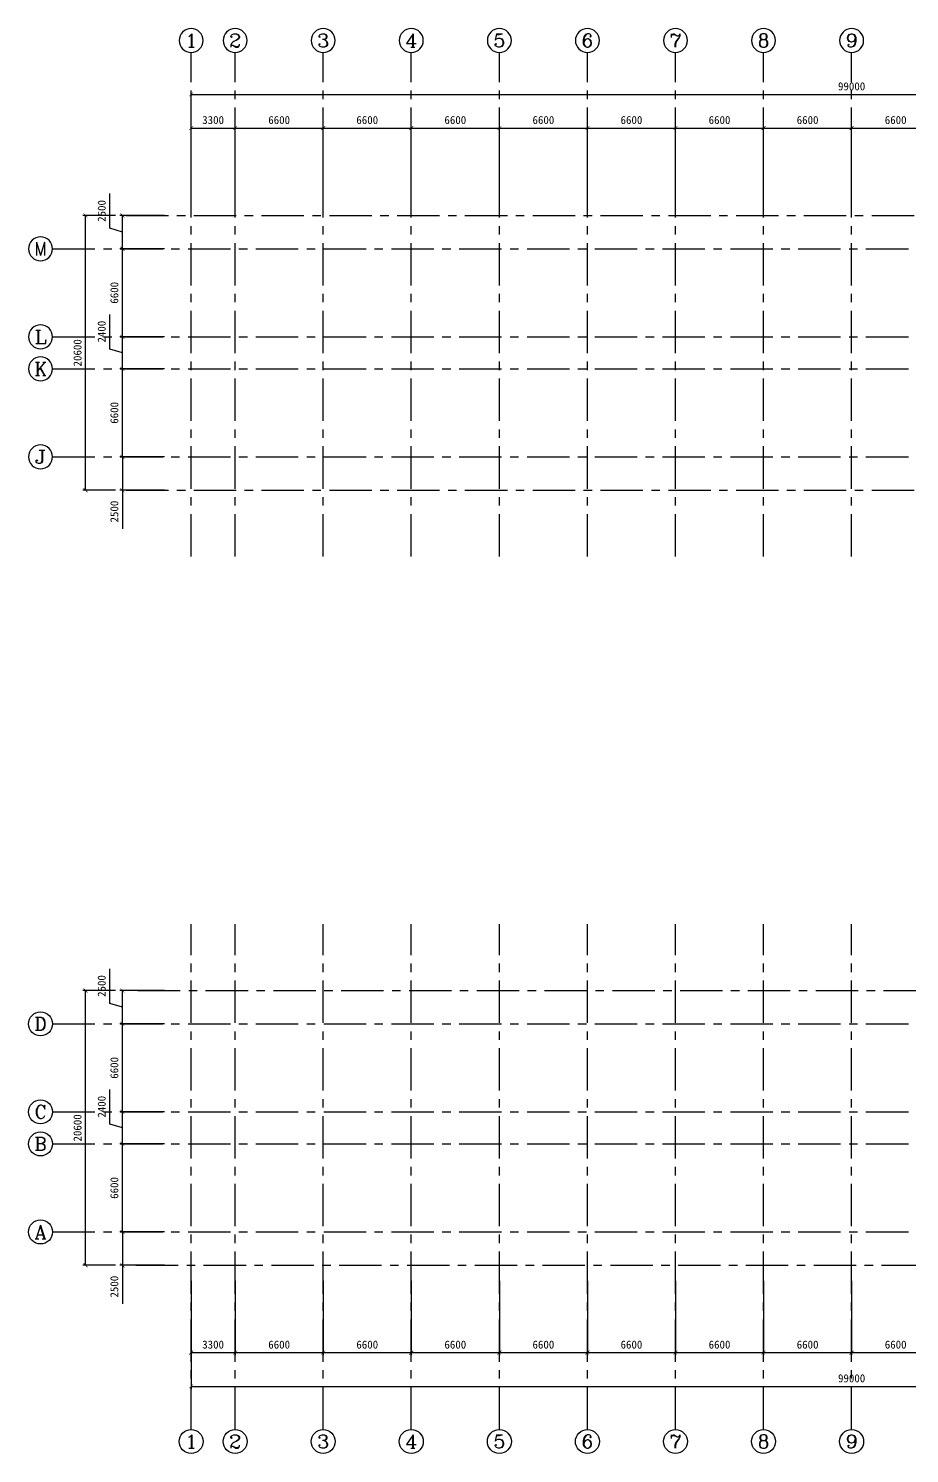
# Model space of a CAD drawing. Extents: x -738708 to 1376724, y 0 to 1572010.
# Drawn here: x -580185 to -514164, y 879945 to 986763 of the extents above; entities that cross this region are included whole.
import ezdxf
from ezdxf.enums import TextEntityAlignment as Align

# ---------------------------------------------------------------- set-up
doc = ezdxf.new("R2010")
doc.units = 0
doc.linetypes.add('CENTER', pattern=[50.8, 31.75, -6.35, 6.35, -6.35])
doc.layers.get('0').update_dxf_attribs({"linetype": 'CONTINUOUS'})
doc.layers.get('DEFPOINTS').update_dxf_attribs({"linetype": 'CONTINUOUS'})
for name, color, linetype in [('AXIS', 7, 'CONTINUOUS'), ('标注', 7, 'CONTINUOUS'), ('轴线', 1, 'CENTER'), ('轴线号', 7, 'CONTINUOUS')]:
    doc.layers.add(name, color=color, linetype=linetype)
doc.styles.add('COMPLEX', font='COMPLEX')
doc.dimstyles.new('ISO-25', dxfattribs={"dimtxt": 600, "dimasz": 300, "dimexe": 200, "dimexo": 2000, "dimgap": 300, "dimtad": 1, "dimdec": 0, "dimtxsty": 'STANDARD', "dimblk": 'ARCHTICK', "dimcen": 2.5, "dimazin": 3, "dimtfac": 1, "dimtdec": 0, "dimtmove": 0, "dimatfit": 3})

# ---------------------------------------------------------------- blocks, each defined once
blk = doc.blocks.new('_ARCHTICK')
at = {"color": 0, "linetype": 'BYBLOCK', "const_width": 0.15}
blk.add_lwpolyline([(-0.5, -0.5), (0.5, 0.5)], dxfattribs=at)
blk = doc.blocks.new('*D75')
at = {"layer": 'DEFPOINTS', "color": 0}
for p in [(-564700, 894900), (-558100, 894900), (-558100, 887505)]:
    blk.add_point(p, dxfattribs=at)
at = {"layer": '标注', "color": 0}
for p, q in [((-564700, 892900), (-564700, 887305)), ((-558100, 892900), (-558100, 887305)), ((-564700, 887505), (-558100, 887505))]:
    blk.add_line(p, q, dxfattribs=at)
at = {"layer": '标注', "color": 0, "xscale": 300, "yscale": 300, "zscale": 300, "rotation": 180}
blk.add_blockref('_ARCHTICK', (-564700, 887505), dxfattribs=at)
at = {"layer": '标注', "color": 0, "xscale": 300, "yscale": 300, "zscale": 300}
blk.add_blockref('_ARCHTICK', (-558100, 887505), dxfattribs=at)
at = {"layer": '标注', "color": 0, "insert": (-561400, 888105), "char_height": 600, "attachment_point": 5}
blk.add_mtext('6600', dxfattribs=at)
blk = doc.blocks.new('*D76')
at = {"layer": 'DEFPOINTS', "color": 0}
for p in [(-558100, 894900), (-551500, 894900), (-551500, 887505)]:
    blk.add_point(p, dxfattribs=at)
at = {"layer": '标注', "color": 0}
for p, q in [((-558100, 892900), (-558100, 887305)), ((-551500, 892900), (-551500, 887305)), ((-558100, 887505), (-551500, 887505))]:
    blk.add_line(p, q, dxfattribs=at)
at = {"layer": '标注', "color": 0, "xscale": 300, "yscale": 300, "zscale": 300, "rotation": 180}
blk.add_blockref('_ARCHTICK', (-558100, 887505), dxfattribs=at)
at = {"layer": '标注', "color": 0, "xscale": 300, "yscale": 300, "zscale": 300}
blk.add_blockref('_ARCHTICK', (-551500, 887505), dxfattribs=at)
at = {"layer": '标注', "color": 0, "insert": (-554800, 888105), "char_height": 600, "attachment_point": 5}
blk.add_mtext('6600', dxfattribs=at)
blk = doc.blocks.new('*D77')
at = {"layer": 'DEFPOINTS', "color": 0}
for p in [(-551500, 894900), (-544900, 894900), (-544900, 887505)]:
    blk.add_point(p, dxfattribs=at)
at = {"layer": '标注', "color": 0}
for p, q in [((-551500, 892900), (-551500, 887305)), ((-544900, 892900), (-544900, 887305)), ((-551500, 887505), (-544900, 887505))]:
    blk.add_line(p, q, dxfattribs=at)
at = {"layer": '标注', "color": 0, "xscale": 300, "yscale": 300, "zscale": 300, "rotation": 180}
blk.add_blockref('_ARCHTICK', (-551500, 887505), dxfattribs=at)
at = {"layer": '标注', "color": 0, "xscale": 300, "yscale": 300, "zscale": 300}
blk.add_blockref('_ARCHTICK', (-544900, 887505), dxfattribs=at)
at = {"layer": '标注', "color": 0, "insert": (-548200, 888105), "char_height": 600, "attachment_point": 5}
blk.add_mtext('6600', dxfattribs=at)
blk = doc.blocks.new('*D78')
at = {"layer": 'DEFPOINTS', "color": 0}
for p in [(-544900, 894900), (-538300, 894900), (-538300, 887505)]:
    blk.add_point(p, dxfattribs=at)
at = {"layer": '标注', "color": 0}
for p, q in [((-544900, 892900), (-544900, 887305)), ((-538300, 892900), (-538300, 887305)), ((-544900, 887505), (-538300, 887505))]:
    blk.add_line(p, q, dxfattribs=at)
at = {"layer": '标注', "color": 0, "xscale": 300, "yscale": 300, "zscale": 300, "rotation": 180}
blk.add_blockref('_ARCHTICK', (-544900, 887505), dxfattribs=at)
at = {"layer": '标注', "color": 0, "xscale": 300, "yscale": 300, "zscale": 300}
blk.add_blockref('_ARCHTICK', (-538300, 887505), dxfattribs=at)
at = {"layer": '标注', "color": 0, "insert": (-541600, 888105), "char_height": 600, "attachment_point": 5}
blk.add_mtext('6600', dxfattribs=at)
blk = doc.blocks.new('*D79')
at = {"layer": 'DEFPOINTS', "color": 0}
for p in [(-538300, 894900), (-531700, 894900), (-531700, 887505)]:
    blk.add_point(p, dxfattribs=at)
at = {"layer": '标注', "color": 0}
for p, q in [((-538300, 892900), (-538300, 887305)), ((-531700, 892900), (-531700, 887305)), ((-538300, 887505), (-531700, 887505))]:
    blk.add_line(p, q, dxfattribs=at)
at = {"layer": '标注', "color": 0, "xscale": 300, "yscale": 300, "zscale": 300, "rotation": 180}
blk.add_blockref('_ARCHTICK', (-538300, 887505), dxfattribs=at)
at = {"layer": '标注', "color": 0, "xscale": 300, "yscale": 300, "zscale": 300}
blk.add_blockref('_ARCHTICK', (-531700, 887505), dxfattribs=at)
at = {"layer": '标注', "color": 0, "insert": (-535000, 888105), "char_height": 600, "attachment_point": 5}
blk.add_mtext('6600', dxfattribs=at)
blk = doc.blocks.new('*D80')
at = {"layer": 'DEFPOINTS', "color": 0}
for p in [(-531700, 894900), (-525100, 894900), (-525100, 887505)]:
    blk.add_point(p, dxfattribs=at)
at = {"layer": '标注', "color": 0}
for p, q in [((-531700, 892900), (-531700, 887305)), ((-525100, 892900), (-525100, 887305)), ((-531700, 887505), (-525100, 887505))]:
    blk.add_line(p, q, dxfattribs=at)
at = {"layer": '标注', "color": 0, "xscale": 300, "yscale": 300, "zscale": 300, "rotation": 180}
blk.add_blockref('_ARCHTICK', (-531700, 887505), dxfattribs=at)
at = {"layer": '标注', "color": 0, "xscale": 300, "yscale": 300, "zscale": 300}
blk.add_blockref('_ARCHTICK', (-525100, 887505), dxfattribs=at)
at = {"layer": '标注', "color": 0, "insert": (-528400, 888105), "char_height": 600, "attachment_point": 5}
blk.add_mtext('6600', dxfattribs=at)
blk = doc.blocks.new('*D88')
at = {"layer": 'DEFPOINTS', "color": 0}
for p in [(-525100, 894900), (-518500, 894900), (-518500, 887505)]:
    blk.add_point(p, dxfattribs=at)
at = {"layer": '标注', "color": 0}
for p, q in [((-525100, 892900), (-525100, 887305)), ((-518500, 892900), (-518500, 887305)), ((-525100, 887505), (-518500, 887505))]:
    blk.add_line(p, q, dxfattribs=at)
at = {"layer": '标注', "color": 0, "xscale": 300, "yscale": 300, "zscale": 300, "rotation": 180}
blk.add_blockref('_ARCHTICK', (-525100, 887505), dxfattribs=at)
at = {"layer": '标注', "color": 0, "xscale": 300, "yscale": 300, "zscale": 300}
blk.add_blockref('_ARCHTICK', (-518500, 887505), dxfattribs=at)
at = {"layer": '标注', "color": 0, "insert": (-521800, 888105), "char_height": 600, "attachment_point": 5}
blk.add_mtext('6600', dxfattribs=at)
blk = doc.blocks.new('*D89')
at = {"layer": 'DEFPOINTS', "color": 0}
for p in [(-518500, 894900), (-511900, 894900), (-511900, 887505)]:
    blk.add_point(p, dxfattribs=at)
at = {"layer": '标注', "color": 0}
for p, q in [((-518500, 892900), (-518500, 887305)), ((-511900, 892900), (-511900, 887305)), ((-518500, 887505), (-511900, 887505))]:
    blk.add_line(p, q, dxfattribs=at)
at = {"layer": '标注', "color": 0, "xscale": 300, "yscale": 300, "zscale": 300, "rotation": 180}
blk.add_blockref('_ARCHTICK', (-518500, 887505), dxfattribs=at)
at = {"layer": '标注', "color": 0, "xscale": 300, "yscale": 300, "zscale": 300}
blk.add_blockref('_ARCHTICK', (-511900, 887505), dxfattribs=at)
at = {"layer": '标注', "color": 0, "insert": (-515200, 888105), "char_height": 600, "attachment_point": 5}
blk.add_mtext('6600', dxfattribs=at)
blk = doc.blocks.new('*D120')
at = {"layer": 'DEFPOINTS', "color": 0}
for p in [(-573150, 905552), (-568000, 905552), (-568000, 903152)]:
    blk.add_point(p, dxfattribs=at)
at = {"layer": '标注', "color": 0}
for p, q in [((-574100, 904637), (-574100, 907237)), ((-570000, 905552), (-573350, 905552)), ((-573150, 903152), (-573150, 905552)), ((-573150, 904352), (-574100, 904637)), ((-570000, 903152), (-573350, 903152))]:
    blk.add_line(p, q, dxfattribs=at)
at = {"layer": '标注', "color": 0, "xscale": 300, "yscale": 300, "zscale": 300}
for p, rotation in [((-573150, 905552), 90), ((-573150, 903152), 270)]:
    blk.add_blockref('_ARCHTICK', p, dxfattribs=dict(at, rotation=rotation))
at = {"layer": '标注', "color": 0, "insert": (-574700, 905937), "char_height": 600, "attachment_point": 5, "rotation": 90}
blk.add_mtext('2400', dxfattribs=at)
blk = doc.blocks.new('*D121')
at = {"layer": 'DEFPOINTS', "color": 0}
for p in [(-573150, 912152), (-568000, 912152), (-568000, 905552)]:
    blk.add_point(p, dxfattribs=at)
at = {"layer": '标注', "color": 0}
for p, q in [((-570000, 912152), (-573350, 912152)), ((-573150, 905552), (-573150, 912152)), ((-570000, 905552), (-573350, 905552))]:
    blk.add_line(p, q, dxfattribs=at)
at = {"layer": '标注', "color": 0, "xscale": 300, "yscale": 300, "zscale": 300}
for p, rotation in [((-573150, 912152), 90), ((-573150, 905552), 270)]:
    blk.add_blockref('_ARCHTICK', p, dxfattribs=dict(at, rotation=rotation))
at = {"layer": '标注', "color": 0, "insert": (-573750, 908852), "char_height": 600, "attachment_point": 5, "rotation": 90}
blk.add_mtext('6600', dxfattribs=at)
blk = doc.blocks.new('*D122')
at = {"layer": 'DEFPOINTS', "color": 0}
for p in [(-573150, 914652), (-568000, 914652), (-568000, 912152)]:
    blk.add_point(p, dxfattribs=at)
at = {"layer": '标注', "color": 0}
for p, q in [((-574100, 913687), (-574100, 916287)), ((-570000, 914652), (-573350, 914652)), ((-573150, 912152), (-573150, 914652)), ((-573150, 913402), (-574100, 913687)), ((-570000, 912152), (-573350, 912152))]:
    blk.add_line(p, q, dxfattribs=at)
at = {"layer": '标注', "color": 0, "xscale": 300, "yscale": 300, "zscale": 300}
for p, rotation in [((-573150, 914652), 90), ((-573150, 912152), 270)]:
    blk.add_blockref('_ARCHTICK', p, dxfattribs=dict(at, rotation=rotation))
at = {"layer": '标注', "color": 0, "insert": (-574700, 914987), "char_height": 600, "attachment_point": 5, "rotation": 90}
blk.add_mtext('2500', dxfattribs=at)
blk = doc.blocks.new('*D97')
at = {"layer": 'DEFPOINTS', "color": 0}
for p in [(-511900, 979299), (-518500, 971904), (-511900, 971904)]:
    blk.add_point(p, dxfattribs=at)
at = {"layer": '标注', "color": 0}
for p, q in [((-518500, 973904), (-518500, 979499)), ((-518500, 979299), (-511900, 979299)), ((-511900, 973904), (-511900, 979499))]:
    blk.add_line(p, q, dxfattribs=at)
at = {"layer": '标注', "color": 0, "xscale": 300, "yscale": 300, "zscale": 300, "rotation": 180}
blk.add_blockref('_ARCHTICK', (-518500, 979299), dxfattribs=at)
at = {"layer": '标注', "color": 0, "xscale": 300, "yscale": 300, "zscale": 300}
blk.add_blockref('_ARCHTICK', (-511900, 979299), dxfattribs=at)
at = {"layer": '标注', "color": 0, "insert": (-515200, 979899), "char_height": 600, "attachment_point": 5}
blk.add_mtext('6600', dxfattribs=at)
blk = doc.blocks.new('*D99')
at = {"layer": 'DEFPOINTS', "color": 0}
for p in [(-518500, 979299), (-525100, 971904), (-518500, 971904)]:
    blk.add_point(p, dxfattribs=at)
at = {"layer": '标注', "color": 0}
for p, q in [((-525100, 973904), (-525100, 979499)), ((-525100, 979299), (-518500, 979299)), ((-518500, 973904), (-518500, 979499))]:
    blk.add_line(p, q, dxfattribs=at)
at = {"layer": '标注', "color": 0, "xscale": 300, "yscale": 300, "zscale": 300, "rotation": 180}
blk.add_blockref('_ARCHTICK', (-525100, 979299), dxfattribs=at)
at = {"layer": '标注', "color": 0, "xscale": 300, "yscale": 300, "zscale": 300}
blk.add_blockref('_ARCHTICK', (-518500, 979299), dxfattribs=at)
at = {"layer": '标注', "color": 0, "insert": (-521800, 979899), "char_height": 600, "attachment_point": 5}
blk.add_mtext('6600', dxfattribs=at)
blk = doc.blocks.new('*D100')
at = {"layer": 'DEFPOINTS', "color": 0}
for p in [(-525100, 979299), (-531700, 971904), (-525100, 971904)]:
    blk.add_point(p, dxfattribs=at)
at = {"layer": '标注', "color": 0}
for p, q in [((-531700, 973904), (-531700, 979499)), ((-531700, 979299), (-525100, 979299)), ((-525100, 973904), (-525100, 979499))]:
    blk.add_line(p, q, dxfattribs=at)
at = {"layer": '标注', "color": 0, "xscale": 300, "yscale": 300, "zscale": 300, "rotation": 180}
blk.add_blockref('_ARCHTICK', (-531700, 979299), dxfattribs=at)
at = {"layer": '标注', "color": 0, "xscale": 300, "yscale": 300, "zscale": 300}
blk.add_blockref('_ARCHTICK', (-525100, 979299), dxfattribs=at)
at = {"layer": '标注', "color": 0, "insert": (-528400, 979899), "char_height": 600, "attachment_point": 5}
blk.add_mtext('6600', dxfattribs=at)
blk = doc.blocks.new('*D101')
at = {"layer": 'DEFPOINTS', "color": 0}
for p in [(-531700, 979299), (-538300, 971904), (-531700, 971904)]:
    blk.add_point(p, dxfattribs=at)
at = {"layer": '标注', "color": 0}
for p, q in [((-538300, 973904), (-538300, 979499)), ((-538300, 979299), (-531700, 979299)), ((-531700, 973904), (-531700, 979499))]:
    blk.add_line(p, q, dxfattribs=at)
at = {"layer": '标注', "color": 0, "xscale": 300, "yscale": 300, "zscale": 300, "rotation": 180}
blk.add_blockref('_ARCHTICK', (-538300, 979299), dxfattribs=at)
at = {"layer": '标注', "color": 0, "xscale": 300, "yscale": 300, "zscale": 300}
blk.add_blockref('_ARCHTICK', (-531700, 979299), dxfattribs=at)
at = {"layer": '标注', "color": 0, "insert": (-535000, 979899), "char_height": 600, "attachment_point": 5}
blk.add_mtext('6600', dxfattribs=at)
blk = doc.blocks.new('*D102')
at = {"layer": 'DEFPOINTS', "color": 0}
for p in [(-538300, 979299), (-544900, 971904), (-538300, 971904)]:
    blk.add_point(p, dxfattribs=at)
at = {"layer": '标注', "color": 0}
for p, q in [((-544900, 973904), (-544900, 979499)), ((-544900, 979299), (-538300, 979299)), ((-538300, 973904), (-538300, 979499))]:
    blk.add_line(p, q, dxfattribs=at)
at = {"layer": '标注', "color": 0, "xscale": 300, "yscale": 300, "zscale": 300, "rotation": 180}
blk.add_blockref('_ARCHTICK', (-544900, 979299), dxfattribs=at)
at = {"layer": '标注', "color": 0, "xscale": 300, "yscale": 300, "zscale": 300}
blk.add_blockref('_ARCHTICK', (-538300, 979299), dxfattribs=at)
at = {"layer": '标注', "color": 0, "insert": (-541600, 979899), "char_height": 600, "attachment_point": 5}
blk.add_mtext('6600', dxfattribs=at)
blk = doc.blocks.new('*D103')
at = {"layer": 'DEFPOINTS', "color": 0}
for p in [(-544900, 979299), (-551500, 971904), (-544900, 971904)]:
    blk.add_point(p, dxfattribs=at)
at = {"layer": '标注', "color": 0}
for p, q in [((-551500, 973904), (-551500, 979499)), ((-551500, 979299), (-544900, 979299)), ((-544900, 973904), (-544900, 979499))]:
    blk.add_line(p, q, dxfattribs=at)
at = {"layer": '标注', "color": 0, "xscale": 300, "yscale": 300, "zscale": 300, "rotation": 180}
blk.add_blockref('_ARCHTICK', (-551500, 979299), dxfattribs=at)
at = {"layer": '标注', "color": 0, "xscale": 300, "yscale": 300, "zscale": 300}
blk.add_blockref('_ARCHTICK', (-544900, 979299), dxfattribs=at)
at = {"layer": '标注', "color": 0, "insert": (-548200, 979899), "char_height": 600, "attachment_point": 5}
blk.add_mtext('6600', dxfattribs=at)
blk = doc.blocks.new('*D104')
at = {"layer": 'DEFPOINTS', "color": 0}
for p in [(-551500, 979299), (-558100, 971904), (-551500, 971904)]:
    blk.add_point(p, dxfattribs=at)
at = {"layer": '标注', "color": 0}
for p, q in [((-558100, 973904), (-558100, 979499)), ((-558100, 979299), (-551500, 979299)), ((-551500, 973904), (-551500, 979499))]:
    blk.add_line(p, q, dxfattribs=at)
at = {"layer": '标注', "color": 0, "xscale": 300, "yscale": 300, "zscale": 300, "rotation": 180}
blk.add_blockref('_ARCHTICK', (-558100, 979299), dxfattribs=at)
at = {"layer": '标注', "color": 0, "xscale": 300, "yscale": 300, "zscale": 300}
blk.add_blockref('_ARCHTICK', (-551500, 979299), dxfattribs=at)
at = {"layer": '标注', "color": 0, "insert": (-554800, 979899), "char_height": 600, "attachment_point": 5}
blk.add_mtext('6600', dxfattribs=at)
blk = doc.blocks.new('*D105')
at = {"layer": 'DEFPOINTS', "color": 0}
for p in [(-558100, 979299), (-564700, 971904), (-558100, 971904)]:
    blk.add_point(p, dxfattribs=at)
at = {"layer": '标注', "color": 0}
for p, q in [((-564700, 973904), (-564700, 979499)), ((-564700, 979299), (-558100, 979299)), ((-558100, 973904), (-558100, 979499))]:
    blk.add_line(p, q, dxfattribs=at)
at = {"layer": '标注', "color": 0, "xscale": 300, "yscale": 300, "zscale": 300, "rotation": 180}
blk.add_blockref('_ARCHTICK', (-564700, 979299), dxfattribs=at)
at = {"layer": '标注', "color": 0, "xscale": 300, "yscale": 300, "zscale": 300}
blk.add_blockref('_ARCHTICK', (-558100, 979299), dxfattribs=at)
at = {"layer": '标注', "color": 0, "insert": (-561400, 979899), "char_height": 600, "attachment_point": 5}
blk.add_mtext('6600', dxfattribs=at)
blk = doc.blocks.new('*D115')
at = {"layer": 'DEFPOINTS', "color": 0}
for p in [(-573150, 970252), (-568000, 970252), (-568000, 963652)]:
    blk.add_point(p, dxfattribs=at)
at = {"layer": '标注', "color": 0}
for p, q in [((-570000, 970252), (-573350, 970252)), ((-573150, 963652), (-573150, 970252)), ((-570000, 963652), (-573350, 963652))]:
    blk.add_line(p, q, dxfattribs=at)
at = {"layer": '标注', "color": 0, "xscale": 300, "yscale": 300, "zscale": 300}
for p, rotation in [((-573150, 970252), 90), ((-573150, 963652), 270)]:
    blk.add_blockref('_ARCHTICK', p, dxfattribs=dict(at, rotation=rotation))
at = {"layer": '标注', "color": 0, "insert": (-573750, 966952), "char_height": 600, "attachment_point": 5, "rotation": 90}
blk.add_mtext('6600', dxfattribs=at)
blk = doc.blocks.new('*D117')
at = {"layer": 'DEFPOINTS', "color": 0}
for p in [(-573150, 963652), (-568000, 963652), (-568000, 961252)]:
    blk.add_point(p, dxfattribs=at)
at = {"layer": '标注', "color": 0}
for p, q in [((-574100, 962737), (-574100, 965337)), ((-570000, 963652), (-573350, 963652)), ((-573150, 961252), (-573150, 963652)), ((-573150, 962452), (-574100, 962737)), ((-570000, 961252), (-573350, 961252))]:
    blk.add_line(p, q, dxfattribs=at)
at = {"layer": '标注', "color": 0, "xscale": 300, "yscale": 300, "zscale": 300}
for p, rotation in [((-573150, 963652), 90), ((-573150, 961252), 270)]:
    blk.add_blockref('_ARCHTICK', p, dxfattribs=dict(at, rotation=rotation))
at = {"layer": '标注', "color": 0, "insert": (-574700, 964037), "char_height": 600, "attachment_point": 5, "rotation": 90}
blk.add_mtext('2400', dxfattribs=at)
blk = doc.blocks.new('*D118')
at = {"layer": 'DEFPOINTS', "color": 0}
for p in [(-573150, 972752), (-568000, 972752), (-568000, 970252)]:
    blk.add_point(p, dxfattribs=at)
at = {"layer": '标注', "color": 0}
for p, q in [((-574100, 971787), (-574100, 974387)), ((-570000, 972752), (-573350, 972752)), ((-573150, 970252), (-573150, 972752)), ((-573150, 971502), (-574100, 971787)), ((-570000, 970252), (-573350, 970252))]:
    blk.add_line(p, q, dxfattribs=at)
at = {"layer": '标注', "color": 0, "xscale": 300, "yscale": 300, "zscale": 300}
for p, rotation in [((-573150, 972752), 90), ((-573150, 970252), 270)]:
    blk.add_blockref('_ARCHTICK', p, dxfattribs=dict(at, rotation=rotation))
at = {"layer": '标注', "color": 0, "insert": (-574700, 973087), "char_height": 600, "attachment_point": 5, "rotation": 90}
blk.add_mtext('2500', dxfattribs=at)
blk = doc.blocks.new('_AXISO')
blk.add_circle((0, 0), 0.5)
at = {"layer": '轴线号', "style": 'COMPLEX', "width": 1.041667}
blk.add_attdef('A', text='', height=0.56, dxfattribs=at).set_placement((-0.25, -0.28), (0.25, -0.28), align=Align.FIT)
blk = doc.blocks.new('*D98')
at = {"layer": 'DEFPOINTS', "color": 0}
for p in [(-469000, 981825), (-568000, 976904), (-469000, 976904)]:
    blk.add_point(p, dxfattribs=at)
at = {"layer": '标注', "color": 0}
for p, q in [((-568000, 978904), (-568000, 982025)), ((-568000, 981825), (-469000, 981825)), ((-469000, 978904), (-469000, 982025))]:
    blk.add_line(p, q, dxfattribs=at)
at = {"layer": '标注', "color": 0, "xscale": 300, "yscale": 300, "zscale": 300, "rotation": 180}
blk.add_blockref('_ARCHTICK', (-568000, 981825), dxfattribs=at)
at = {"layer": '标注', "color": 0, "xscale": 300, "yscale": 300, "zscale": 300}
blk.add_blockref('_ARCHTICK', (-469000, 981825), dxfattribs=at)
at = {"layer": '标注', "color": 0, "insert": (-518500, 982425), "char_height": 600, "attachment_point": 5}
blk.add_mtext('99000', dxfattribs=at)
blk = doc.blocks.new('*D81')
at = {"layer": 'DEFPOINTS', "color": 0}
for p in [(-568000, 889900), (-469000, 889900), (-469000, 884979)]:
    blk.add_point(p, dxfattribs=at)
at = {"layer": '标注', "color": 0}
for p, q in [((-568000, 887900), (-568000, 884779)), ((-469000, 887900), (-469000, 884779)), ((-568000, 884979), (-469000, 884979))]:
    blk.add_line(p, q, dxfattribs=at)
at = {"layer": '标注', "color": 0, "xscale": 300, "yscale": 300, "zscale": 300, "rotation": 180}
blk.add_blockref('_ARCHTICK', (-568000, 884979), dxfattribs=at)
at = {"layer": '标注', "color": 0, "xscale": 300, "yscale": 300, "zscale": 300}
blk.add_blockref('_ARCHTICK', (-469000, 884979), dxfattribs=at)
at = {"layer": '标注', "color": 0, "insert": (-518500, 885579), "char_height": 600, "attachment_point": 5}
blk.add_mtext('99000', dxfattribs=at)
blk = doc.blocks.new('*D131')
at = {"layer": 'DEFPOINTS', "color": 0}
for p in [(-573150, 903152), (-568000, 903152), (-568000, 896552)]:
    blk.add_point(p, dxfattribs=at)
at = {"layer": '标注', "color": 0}
for p, q in [((-570000, 903152), (-573350, 903152)), ((-573150, 896552), (-573150, 903152)), ((-570000, 896552), (-573350, 896552))]:
    blk.add_line(p, q, dxfattribs=at)
at = {"layer": '标注', "color": 0, "xscale": 300, "yscale": 300, "zscale": 300}
for p, rotation in [((-573150, 903152), 90), ((-573150, 896552), 270)]:
    blk.add_blockref('_ARCHTICK', p, dxfattribs=dict(at, rotation=rotation))
at = {"layer": '标注', "color": 0, "insert": (-573750, 899852), "char_height": 600, "attachment_point": 5, "rotation": 90}
blk.add_mtext('6600', dxfattribs=at)
blk = doc.blocks.new('*D124')
at = {"layer": 'DEFPOINTS', "color": 0}
for p in [(-575909, 914652), (-571675, 914652), (-571675, 894052)]:
    blk.add_point(p, dxfattribs=at)
at = {"layer": '标注', "color": 0}
for p, q in [((-573675, 914652), (-576109, 914652)), ((-575909, 894052), (-575909, 914652)), ((-573675, 894052), (-576109, 894052))]:
    blk.add_line(p, q, dxfattribs=at)
at = {"layer": '标注', "color": 0, "xscale": 300, "yscale": 300, "zscale": 300}
for p, rotation in [((-575909, 914652), 90), ((-575909, 894052), 270)]:
    blk.add_blockref('_ARCHTICK', p, dxfattribs=dict(at, rotation=rotation))
at = {"layer": '标注', "color": 0, "insert": (-576509, 904352), "char_height": 600, "attachment_point": 5, "rotation": 90}
blk.add_mtext('20600', dxfattribs=at)
blk = doc.blocks.new('*D123')
at = {"layer": 'DEFPOINTS', "color": 0}
for p in [(-568000, 896552), (-573150, 894052), (-568000, 894052)]:
    blk.add_point(p, dxfattribs=at)
at = {"layer": '标注', "color": 0}
for p, q in [((-570000, 896552), (-573350, 896552)), ((-573150, 896552), (-573150, 894052)), ((-570000, 894052), (-573350, 894052)), ((-573150, 894052), (-573150, 891152))]:
    blk.add_line(p, q, dxfattribs=at)
at = {"layer": '标注', "color": 0, "xscale": 300, "yscale": 300, "zscale": 300}
for p, rotation in [((-573150, 896552), 90), ((-573150, 894052), 270)]:
    blk.add_blockref('_ARCHTICK', p, dxfattribs=dict(at, rotation=rotation))
at = {"layer": '标注', "color": 0, "insert": (-573750, 892452), "char_height": 600, "attachment_point": 5, "rotation": 90}
blk.add_mtext('2500', dxfattribs=at)
blk = doc.blocks.new('*D74')
at = {"layer": 'DEFPOINTS', "color": 0}
for p in [(-568000, 894900), (-564700, 894900), (-564700, 887505)]:
    blk.add_point(p, dxfattribs=at)
at = {"layer": '标注', "color": 0}
for p, q in [((-568000, 892900), (-568000, 887305)), ((-564700, 892900), (-564700, 887305)), ((-568000, 887505), (-564700, 887505))]:
    blk.add_line(p, q, dxfattribs=at)
at = {"layer": '标注', "color": 0, "xscale": 300, "yscale": 300, "zscale": 300, "rotation": 180}
blk.add_blockref('_ARCHTICK', (-568000, 887505), dxfattribs=at)
at = {"layer": '标注', "color": 0, "xscale": 300, "yscale": 300, "zscale": 300}
blk.add_blockref('_ARCHTICK', (-564700, 887505), dxfattribs=at)
at = {"layer": '标注', "color": 0, "insert": (-566350, 888105), "char_height": 600, "attachment_point": 5}
blk.add_mtext('3300', dxfattribs=at)
blk = doc.blocks.new('*D106')
at = {"layer": 'DEFPOINTS', "color": 0}
for p in [(-564700, 979299), (-568000, 971904), (-564700, 971904)]:
    blk.add_point(p, dxfattribs=at)
at = {"layer": '标注', "color": 0}
for p, q in [((-568000, 973904), (-568000, 979499)), ((-568000, 979299), (-564700, 979299)), ((-564700, 973904), (-564700, 979499))]:
    blk.add_line(p, q, dxfattribs=at)
at = {"layer": '标注', "color": 0, "xscale": 300, "yscale": 300, "zscale": 300, "rotation": 180}
blk.add_blockref('_ARCHTICK', (-568000, 979299), dxfattribs=at)
at = {"layer": '标注', "color": 0, "xscale": 300, "yscale": 300, "zscale": 300}
blk.add_blockref('_ARCHTICK', (-564700, 979299), dxfattribs=at)
at = {"layer": '标注', "color": 0, "insert": (-566350, 979899), "char_height": 600, "attachment_point": 5}
blk.add_mtext('3300', dxfattribs=at)
blk = doc.blocks.new('*D116')
at = {"layer": 'DEFPOINTS', "color": 0}
for p in [(-573150, 961252), (-568000, 961252), (-568000, 954652)]:
    blk.add_point(p, dxfattribs=at)
at = {"layer": '标注', "color": 0}
for p, q in [((-570000, 961252), (-573350, 961252)), ((-573150, 954652), (-573150, 961252)), ((-570000, 954652), (-573350, 954652))]:
    blk.add_line(p, q, dxfattribs=at)
at = {"layer": '标注', "color": 0, "xscale": 300, "yscale": 300, "zscale": 300}
for p, rotation in [((-573150, 961252), 90), ((-573150, 954652), 270)]:
    blk.add_blockref('_ARCHTICK', p, dxfattribs=dict(at, rotation=rotation))
at = {"layer": '标注', "color": 0, "insert": (-573750, 957952), "char_height": 600, "attachment_point": 5, "rotation": 90}
blk.add_mtext('6600', dxfattribs=at)
blk = doc.blocks.new('*D114')
at = {"layer": 'DEFPOINTS', "color": 0}
for p in [(-575909, 972752), (-571675, 972752), (-571675, 952152)]:
    blk.add_point(p, dxfattribs=at)
at = {"layer": '标注', "color": 0}
for p, q in [((-573675, 972752), (-576109, 972752)), ((-575909, 952152), (-575909, 972752)), ((-573675, 952152), (-576109, 952152))]:
    blk.add_line(p, q, dxfattribs=at)
at = {"layer": '标注', "color": 0, "xscale": 300, "yscale": 300, "zscale": 300}
for p, rotation in [((-575909, 972752), 90), ((-575909, 952152), 270)]:
    blk.add_blockref('_ARCHTICK', p, dxfattribs=dict(at, rotation=rotation))
at = {"layer": '标注', "color": 0, "insert": (-576509, 962452), "char_height": 600, "attachment_point": 5, "rotation": 90}
blk.add_mtext('20600', dxfattribs=at)
blk = doc.blocks.new('*D119')
at = {"layer": 'DEFPOINTS', "color": 0}
for p in [(-568000, 954652), (-573150, 952152), (-568000, 952152)]:
    blk.add_point(p, dxfattribs=at)
at = {"layer": '标注', "color": 0}
for p, q in [((-570000, 954652), (-573350, 954652)), ((-573150, 954652), (-573150, 952152)), ((-570000, 952152), (-573350, 952152)), ((-573150, 952152), (-573150, 949252))]:
    blk.add_line(p, q, dxfattribs=at)
at = {"layer": '标注', "color": 0, "xscale": 300, "yscale": 300, "zscale": 300}
for p, rotation in [((-573150, 954652), 90), ((-573150, 952152), 270)]:
    blk.add_blockref('_ARCHTICK', p, dxfattribs=dict(at, rotation=rotation))
at = {"layer": '标注', "color": 0, "insert": (-573750, 950552), "char_height": 600, "attachment_point": 5, "rotation": 90}
blk.add_mtext('2500', dxfattribs=at)

msp = doc.modelspace()

# ---------------------------------------------------------------- linework, layer by layer
at = {"layer": '轴线', "ltscale": 100}
for p, q in [((-567999.7, 947188.5), (-567999.7, 984963.3)), ((-564699.7, 947188.5), (-564699.7, 984963.3)), ((-558099.7, 947188.5), (-558099.7, 984963.3)), ((-551499.7, 947188.5), (-551499.7, 984963.3)), ((-544899.7, 947188.5), (-544899.7, 984963.3)), ((-538299.7, 947188.5), (-538299.7, 984963.3)), ((-531699.7, 947188.5), (-531699.7, 984963.3)), ((-525099.7, 947188.5), (-525099.7, 984963.3)), ((-518499.7, 947188.5), (-518499.7, 984963.3)), ((-572876.4, 972752.1), (-461078, 972752.1)), ((-578385.3, 970252.1), (-459299, 970252.1)), ((-578385.3, 963652.1), (-459299, 963652.1)), ((-578385.3, 961252.1), (-459299, 961252.1)), ((-578385.3, 954652.1), (-459299, 954652.1)), ((-572876.4, 952152.1), (-461078, 952152.1)), ((-567999.7, 881745.1), (-567999.7, 919615.7)), ((-564699.7, 881745.1), (-564699.7, 919615.7)), ((-558099.7, 881745.1), (-558099.7, 919615.7)), ((-551499.7, 881745.1), (-551499.7, 919615.7)), ((-544899.7, 881745.1), (-544899.7, 919615.7)), ((-538299.7, 881745.1), (-538299.7, 919615.7)), ((-531699.7, 881745.1), (-531699.7, 919615.7)), ((-525099.7, 881745.1), (-525099.7, 919615.7)), ((-518499.7, 881745.1), (-518499.7, 919615.7)), ((-571990.8, 914652.1), (-464901.7, 914652.1)), ((-578385.3, 912152.1), (-458357.2, 912152.1)), ((-578385.3, 905552.1), (-458357.2, 905552.1)), ((-578385.3, 903152.1), (-458357.2, 903152.1)), ((-578385.3, 896552.1), (-458357.2, 896552.1)), ((-572140.2, 894052.1), (-464834.8, 894052.1))]:
    msp.add_line(p, q, dxfattribs=at)

# ---------------------------------------------------------------- block references
at = {"layer": 'AXIS'}
ref = msp.add_blockref('_AXISO', (-567999.7, 985863.3), dxfattribs=dict(at, xscale=-1800, yscale=1800, zscale=1800, rotation=180))
ref.add_attrib('A', '1', dxfattribs={"layer": '轴线号', "height": 1008, "style": 'COMPLEX', "width": 2.083333}).set_placement((-568449.7, 985359.3), (-567549.7, 985359.3), align=Align.FIT)
ref = msp.add_blockref('_AXISO', (-564699.7, 985863.3), dxfattribs=dict(at, xscale=-1800, yscale=1800, zscale=1800, rotation=180))
ref.add_attrib('A', '2', dxfattribs={"layer": '轴线号', "height": 1008, "style": 'COMPLEX', "width": 1.339286}).set_placement((-565149.7, 985359.3), (-564249.7, 985359.3), align=Align.FIT)
ref = msp.add_blockref('_AXISO', (-558099.7, 985863.3), dxfattribs=dict(at, xscale=-1800, yscale=1800, zscale=1800, rotation=180))
ref.add_attrib('A', '3', dxfattribs={"layer": '轴线号', "height": 1008, "style": 'COMPLEX', "width": 1.339286}).set_placement((-558549.7, 985359.3), (-557649.7, 985359.3), align=Align.FIT)
ref = msp.add_blockref('_AXISO', (-551499.7, 985863.3), dxfattribs=dict(at, xscale=-1800, yscale=1800, zscale=1800, rotation=180))
ref.add_attrib('A', '4', dxfattribs={"layer": '轴线号', "height": 1008, "style": 'COMPLEX', "width": 1.171875}).set_placement((-551949.7, 985359.3), (-551049.7, 985359.3), align=Align.FIT)
ref = msp.add_blockref('_AXISO', (-544899.7, 985863.3), dxfattribs=dict(at, xscale=-1800, yscale=1800, zscale=1800, rotation=180))
ref.add_attrib('A', '5', dxfattribs={"layer": '轴线号', "height": 1008, "style": 'COMPLEX', "width": 1.339286}).set_placement((-545349.7, 985359.3), (-544449.7, 985359.3), align=Align.FIT)
ref = msp.add_blockref('_AXISO', (-538299.7, 985863.3), dxfattribs=dict(at, xscale=-1800, yscale=1800, zscale=1800, rotation=180))
ref.add_attrib('A', '6', dxfattribs={"layer": '轴线号', "height": 1008, "style": 'COMPLEX', "width": 1.339286}).set_placement((-538749.7, 985359.3), (-537849.7, 985359.3), align=Align.FIT)
ref = msp.add_blockref('_AXISO', (-531699.7, 985863.3), dxfattribs=dict(at, xscale=-1800, yscale=1800, zscale=1800, rotation=180))
ref.add_attrib('A', '7', dxfattribs={"layer": '轴线号', "height": 1008, "style": 'COMPLEX', "width": 1.339286}).set_placement((-532149.7, 985359.3), (-531249.7, 985359.3), align=Align.FIT)
ref = msp.add_blockref('_AXISO', (-525099.7, 985863.3), dxfattribs=dict(at, xscale=-1800, yscale=1800, zscale=1800, rotation=180))
ref.add_attrib('A', '8', dxfattribs={"layer": '轴线号', "height": 1008, "style": 'COMPLEX', "width": 1.339286}).set_placement((-525549.7, 985359.3), (-524649.7, 985359.3), align=Align.FIT)
ref = msp.add_blockref('_AXISO', (-518499.7, 985863.3), dxfattribs=dict(at, xscale=-1800, yscale=1800, zscale=1800, rotation=180))
ref.add_attrib('A', '9', dxfattribs={"layer": '轴线号', "height": 1008, "style": 'COMPLEX', "width": 1.339286}).set_placement((-518949.7, 985359.3), (-518049.7, 985359.3), align=Align.FIT)
ref = msp.add_blockref('_AXISO', (-579285.3, 970252.1), dxfattribs=dict(at, xscale=-1800, yscale=1800, zscale=1800, rotation=180))
ref.add_attrib('A', 'M', dxfattribs={"layer": '轴线号', "height": 1008, "style": 'COMPLEX', "width": 0.892857}).set_placement((-579735.3, 969748.1), (-578835.3, 969748.1), align=Align.FIT)
ref = msp.add_blockref('_AXISO', (-579285.3, 963652.1), dxfattribs=dict(at, xscale=-1800, yscale=1800, zscale=1800, rotation=180))
ref.add_attrib('A', 'L', dxfattribs={"layer": '轴线号', "height": 1008, "style": 'COMPLEX', "width": 1.25}).set_placement((-579735.3, 963148.1), (-578835.3, 963148.1), align=Align.FIT)
ref = msp.add_blockref('_AXISO', (-579285.3, 961252.1), dxfattribs=dict(at, xscale=-1800, yscale=1800, zscale=1800, rotation=180))
ref.add_attrib('A', 'K', dxfattribs={"layer": '轴线号', "height": 1008, "style": 'COMPLEX', "width": 0.986842}).set_placement((-579735.3, 960748.1), (-578835.3, 960748.1), align=Align.FIT)
ref = msp.add_blockref('_AXISO', (-579285.3, 954652.1), dxfattribs=dict(at, xscale=-1800, yscale=1800, zscale=1800, rotation=180))
ref.add_attrib('A', 'J', dxfattribs={"layer": '轴线号', "height": 1008, "style": 'COMPLEX', "width": 1.704545}).set_placement((-579735.3, 954148.1), (-578835.3, 954148.1), align=Align.FIT)
ref = msp.add_blockref('_AXISO', (-579285.3, 912152.1), dxfattribs=dict(at, xscale=1800, yscale=1800, zscale=1800))
ref.add_attrib('A', 'D', dxfattribs={"layer": '轴线号', "height": 1008, "style": 'COMPLEX', "width": 1.102941}).set_placement((-579735.3, 911648.1), (-578835.3, 911648.1), align=Align.FIT)
ref = msp.add_blockref('_AXISO', (-579285.3, 905552.1), dxfattribs=dict(at, xscale=1800, yscale=1800, zscale=1800))
ref.add_attrib('A', 'C', dxfattribs={"layer": '轴线号', "height": 1008, "style": 'COMPLEX', "width": 1.25}).set_placement((-579735.3, 905048.1), (-578835.3, 905048.1), align=Align.FIT)
ref = msp.add_blockref('_AXISO', (-579285.3, 903152.1), dxfattribs=dict(at, xscale=1800, yscale=1800, zscale=1800))
ref.add_attrib('A', 'B', dxfattribs={"layer": '轴线号', "height": 1008, "style": 'COMPLEX', "width": 1.102941}).set_placement((-579735.3, 902648.1), (-578835.3, 902648.1), align=Align.FIT)
at = {"layer": 'AXIS', "xscale": 1800, "yscale": 1800, "zscale": 1800}
msp.add_blockref('_AXISO', (-579285.3, 896552.1), dxfattribs=at).add_auto_attribs({'A': 'A'})
at = {"layer": 'AXIS'}
ref = msp.add_blockref('_AXISO', (-567999.7, 880845.1), dxfattribs=dict(at, xscale=1800, yscale=1800, zscale=1800))
ref.add_attrib('A', '1', dxfattribs={"layer": '轴线号', "height": 1008, "style": 'COMPLEX', "width": 2.083333}).set_placement((-568449.7, 880341.1), (-567549.7, 880341.1), align=Align.FIT)
ref = msp.add_blockref('_AXISO', (-564699.7, 880845.1), dxfattribs=dict(at, xscale=1800, yscale=1800, zscale=1800))
ref.add_attrib('A', '2', dxfattribs={"layer": '轴线号', "height": 1008, "style": 'COMPLEX', "width": 1.339286}).set_placement((-565149.7, 880341.1), (-564249.7, 880341.1), align=Align.FIT)
ref = msp.add_blockref('_AXISO', (-558099.7, 880845.1), dxfattribs=dict(at, xscale=1800, yscale=1800, zscale=1800))
ref.add_attrib('A', '3', dxfattribs={"layer": '轴线号', "height": 1008, "style": 'COMPLEX', "width": 1.339286}).set_placement((-558549.7, 880341.1), (-557649.7, 880341.1), align=Align.FIT)
ref = msp.add_blockref('_AXISO', (-551499.7, 880845.1), dxfattribs=dict(at, xscale=1800, yscale=1800, zscale=1800))
ref.add_attrib('A', '4', dxfattribs={"layer": '轴线号', "height": 1008, "style": 'COMPLEX', "width": 1.171875}).set_placement((-551949.7, 880341.1), (-551049.7, 880341.1), align=Align.FIT)
ref = msp.add_blockref('_AXISO', (-544899.7, 880845.1), dxfattribs=dict(at, xscale=1800, yscale=1800, zscale=1800))
ref.add_attrib('A', '5', dxfattribs={"layer": '轴线号', "height": 1008, "style": 'COMPLEX', "width": 1.339286}).set_placement((-545349.7, 880341.1), (-544449.7, 880341.1), align=Align.FIT)
ref = msp.add_blockref('_AXISO', (-538299.7, 880845.1), dxfattribs=dict(at, xscale=1800, yscale=1800, zscale=1800))
ref.add_attrib('A', '6', dxfattribs={"layer": '轴线号', "height": 1008, "style": 'COMPLEX', "width": 1.339286}).set_placement((-538749.7, 880341.1), (-537849.7, 880341.1), align=Align.FIT)
ref = msp.add_blockref('_AXISO', (-531699.7, 880845.1), dxfattribs=dict(at, xscale=1800, yscale=1800, zscale=1800))
ref.add_attrib('A', '7', dxfattribs={"layer": '轴线号', "height": 1008, "style": 'COMPLEX', "width": 1.339286}).set_placement((-532149.7, 880341.1), (-531249.7, 880341.1), align=Align.FIT)
ref = msp.add_blockref('_AXISO', (-525099.7, 880845.1), dxfattribs=dict(at, xscale=1800, yscale=1800, zscale=1800))
ref.add_attrib('A', '8', dxfattribs={"layer": '轴线号', "height": 1008, "style": 'COMPLEX', "width": 1.339286}).set_placement((-525549.7, 880341.1), (-524649.7, 880341.1), align=Align.FIT)
ref = msp.add_blockref('_AXISO', (-518499.7, 880845.1), dxfattribs=dict(at, xscale=1800, yscale=1800, zscale=1800))
ref.add_attrib('A', '9', dxfattribs={"layer": '轴线号', "height": 1008, "style": 'COMPLEX', "width": 1.339286}).set_placement((-518949.7, 880341.1), (-518049.7, 880341.1), align=Align.FIT)

# ---------------------------------------------------------------- dimensions: what is measured, and where the dimension line sits
at = {"layer": '标注'}
for base, p1, p2, picture, middle in [((-468999.7, 981825.1), (-567999.7, 976904.3), (-468999.7, 976904.3), '*D98', (-518499.7, 982425.1)), ((-564699.7, 979298.9), (-567999.7, 971904.3), (-564699.7, 971904.3), '*D106', (-566349.7, 979898.9)), ((-564699.7, 887505.3), (-567999.7, 894899.9), (-564699.7, 894899.9), '*D74', (-566349.7, 888105.3)), ((-468999.7, 884979.2), (-567999.7, 889899.9), (-468999.7, 889899.9), '*D81', (-518499.7, 885579.2))]:
    dim = msp.add_linear_dim(base=base, p1=p1, p2=p2, dimstyle='ISO-25', dxfattribs=at)
    dim.commit()
    dim.dimension.update_dxf_attribs({"geometry": picture, "text_midpoint": middle})
for base, p1, p2, picture, middle in [((-558099.7, 979298.9), (-564699.7, 971904.3), (-558099.7, 971904.3), '*D105', (-561399.7, 979898.9)), ((-551499.7, 979298.9), (-558099.7, 971904.3), (-551499.7, 971904.3), '*D104', (-554799.7, 979898.9)), ((-544899.7, 979298.9), (-551499.7, 971904.3), (-544899.7, 971904.3), '*D103', (-548199.7, 979898.9)), ((-538299.7, 979298.9), (-544899.7, 971904.3), (-538299.7, 971904.3), '*D102', (-541599.7, 979898.9)), ((-531699.7, 979298.9), (-538299.7, 971904.3), (-531699.7, 971904.3), '*D101', (-534999.7, 979898.9)), ((-525099.7, 979298.9), (-531699.7, 971904.3), (-525099.7, 971904.3), '*D100', (-528399.7, 979898.9)), ((-518499.7, 979298.9), (-525099.7, 971904.3), (-518499.7, 971904.3), '*D99', (-521799.7, 979898.9)), ((-511899.7, 979298.9), (-518499.7, 971904.3), (-511899.7, 971904.3), '*D97', (-515199.7, 979898.9)), ((-558099.7, 887505.3), (-564699.7, 894899.9), (-558099.7, 894899.9), '*D75', (-561399.7, 888105.3)), ((-551499.7, 887505.3), (-558099.7, 894899.9), (-551499.7, 894899.9), '*D76', (-554799.7, 888105.3)), ((-544899.7, 887505.3), (-551499.7, 894899.9), (-544899.7, 894899.9), '*D77', (-548199.7, 888105.3)), ((-538299.7, 887505.3), (-544899.7, 894899.9), (-538299.7, 894899.9), '*D78', (-541599.7, 888105.3)), ((-531699.7, 887505.3), (-538299.7, 894899.9), (-531699.7, 894899.9), '*D79', (-534999.7, 888105.3)), ((-525099.7, 887505.3), (-531699.7, 894899.9), (-525099.7, 894899.9), '*D80', (-528399.7, 888105.3)), ((-518499.7, 887505.3), (-525099.7, 894899.9), (-518499.7, 894899.9), '*D88', (-521799.7, 888105.3)), ((-511899.7, 887505.3), (-518499.7, 894899.9), (-511899.7, 894899.9), '*D89', (-515199.7, 888105.3))]:
    dim = msp.add_linear_dim(base=base, p1=p1, p2=p2, dimstyle='ISO-25', override={"dimtmove": 1}, dxfattribs=at)
    dim.commit()
    dim.dimension.update_dxf_attribs({"geometry": picture, "text_midpoint": middle})
for base, p1, p2, picture, middle in [((-573150.3, 972752.1), (-567999.7, 970252.1), (-567999.7, 972752.1), '*D118', (-574700.3, 972087.1)), ((-573150.3, 970252.1), (-567999.7, 963652.1), (-567999.7, 970252.1), '*D115', (-573750.3, 966952.1)), ((-573150.3, 963652.1), (-567999.7, 961252.1), (-567999.7, 963652.1), '*D117', (-574700.3, 963037.1)), ((-573150.3, 914652.1), (-567999.7, 912152.1), (-567999.7, 914652.1), '*D122', (-574700.3, 913987.1)), ((-573150.3, 912152.1), (-567999.7, 905552.1), (-567999.7, 912152.1), '*D121', (-573750.3, 908852.1)), ((-573150.3, 905552.1), (-567999.7, 903152.1), (-567999.7, 905552.1), '*D120', (-574700.3, 904937.1))]:
    dim = msp.add_linear_dim(base=base, p1=p1, p2=p2, angle=90, dimstyle='ISO-25', override={"dimtmove": 1}, dxfattribs=at)
    dim.commit()
    dim.dimension.update_dxf_attribs({"geometry": picture, "text_midpoint": middle})
for base, p1, p2, picture, middle in [((-575909.4, 972752.1), (-571675, 952152.1), (-571675, 972752.1), '*D114', (-576509.4, 962452.1)), ((-573150.3, 961252.1), (-567999.7, 954652.1), (-567999.7, 961252.1), '*D116', (-573750.3, 957952.1)), ((-573150.3, 952152.1), (-567999.7, 954652.1), (-567999.7, 952152.1), '*D119', (-573750.3, 950552.1)), ((-575909.4, 914652.1), (-571675, 894052.1), (-571675, 914652.1), '*D124', (-576509.4, 904352.1)), ((-573150.3, 903152.1), (-567999.7, 896552.1), (-567999.7, 903152.1), '*D131', (-573750.3, 899852.1)), ((-573150.3, 894052.1), (-567999.7, 896552.1), (-567999.7, 894052.1), '*D123', (-573750.3, 892452.1))]:
    dim = msp.add_linear_dim(base=base, p1=p1, p2=p2, angle=90, dimstyle='ISO-25', dxfattribs=at)
    dim.commit()
    dim.dimension.update_dxf_attribs({"geometry": picture, "text_midpoint": middle})

doc.saveas('drawing.dxf')
